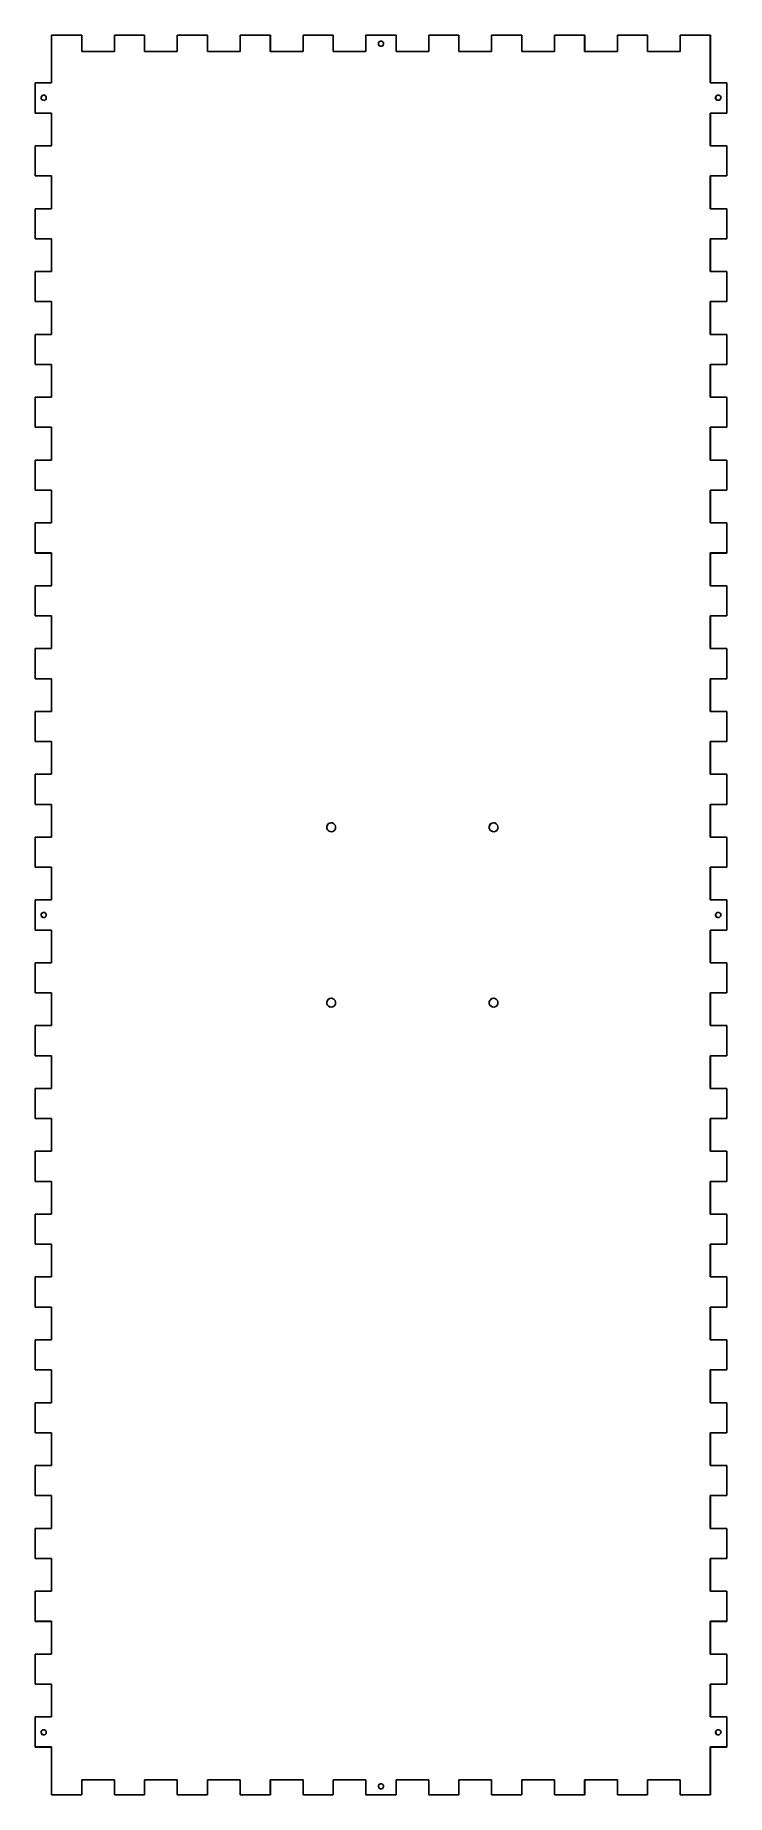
# Model space of a CAD drawing. Header units: millimetres. Extents: x -132 to 132, y -336 to 336.
import ezdxf

# ---------------------------------------------------------------- set-up
doc = ezdxf.new("R2010")
doc.units = ezdxf.units.MM
doc.layers.add('Shape2DView003', color=7, linetype='CONTINUOUS')

msp = doc.modelspace()

# ---------------------------------------------------------------- linework, layer by layer
at = {"layer": 'Shape2DView003'}
for p, q in [((-125.79, 317.76), (-125.79, 336.01)), ((-114.29, 336.01), (-125.79, 336.01)), ((-114.29, 336.01), (-114.25, 336)), ((-114.29, 336.01), (-114.29, 329.76)), ((-101.79, 329.76), (-101.79, 336.01)), ((-90.29, 336.01), (-101.79, 336.01)), ((-90.29, 336.01), (-90.25, 336)), ((-90.29, 336.01), (-90.29, 329.76)), ((-77.79, 329.76), (-77.79, 336.01)), ((-66.29, 336.01), (-77.79, 336.01)), ((-66.29, 336.01), (-66.25, 336)), ((-66.29, 336.01), (-66.29, 329.76)), ((-53.79, 329.76), (-53.79, 336.01)), ((-42.29, 336.01), (-53.79, 336.01)), ((-42.29, 336.01), (-42.25, 336)), ((-42.29, 336.01), (-42.29, 329.76)), ((-29.79, 329.76), (-29.79, 336.01)), ((-18.29, 336.01), (-29.79, 336.01)), ((-18.29, 336.01), (-18.25, 336)), ((-18.29, 336.01), (-18.29, 329.76)), ((-5.79, 329.76), (-5.79, 336.01)), ((5.71, 336.01), (-5.79, 336.01)), ((5.71, 336.01), (5.75, 336)), ((5.71, 336.01), (5.71, 329.76)), ((18.21, 329.76), (18.21, 336.01)), ((29.71, 336.01), (18.21, 336.01)), ((29.71, 336.01), (29.75, 336)), ((29.71, 336.01), (29.71, 329.76)), ((42.21, 329.76), (42.21, 336.01)), ((53.71, 336.01), (42.21, 336.01)), ((53.71, 336.01), (53.75, 336)), ((53.71, 336.01), (53.71, 329.76)), ((66.21, 329.76), (66.21, 336.01)), ((77.71, 336.01), (66.21, 336.01)), ((77.71, 336.01), (77.75, 336)), ((77.71, 336.01), (77.71, 329.76)), ((90.21, 329.76), (90.21, 336.01)), ((101.71, 336.01), (90.21, 336.01)), ((101.71, 336.01), (101.75, 336)), ((101.71, 336.01), (101.71, 329.76)), ((114.21, 329.76), (114.21, 336.01)), ((125.71, 336.01), (114.21, 336.01)), ((125.71, 336.01), (125.75, 336)), ((125.71, 336.01), (125.71, 317.76)), ((-114.29, 329.76), (-101.79, 329.76)), ((-114.25, 336), (-114.25, 329.76)), ((-90.29, 329.76), (-77.79, 329.76)), ((-90.25, 336), (-90.25, 329.76)), ((-66.29, 329.76), (-53.79, 329.76)), ((-66.25, 336), (-66.25, 329.76)), ((-42.29, 329.76), (-29.79, 329.76)), ((-42.25, 336), (-42.25, 329.76)), ((-18.29, 329.76), (-5.79, 329.76)), ((-18.25, 336), (-18.25, 329.76)), ((5.71, 329.76), (18.21, 329.76)), ((5.75, 336), (5.75, 329.76)), ((29.71, 329.76), (42.21, 329.76)), ((29.75, 336), (29.75, 329.76)), ((53.71, 329.76), (66.21, 329.76)), ((53.75, 336), (53.75, 329.76)), ((77.71, 329.76), (90.21, 329.76)), ((77.75, 336), (77.75, 329.76)), ((101.71, 329.76), (114.21, 329.76)), ((101.75, 336), (101.75, 329.76)), ((125.75, 336), (125.75, 317.76)), ((-132.04, 317.76), (-132.04, 306.26)), ((-132.04, 317.76), (-125.79, 317.76)), ((125.71, 317.76), (131.96, 317.76)), ((131.96, 317.76), (132, 317.75)), ((131.96, 306.26), (131.96, 317.76)), ((132, 306.25), (132, 317.75)), ((-125.79, 306.26), (-132.04, 306.26)), ((-132.04, 306.26), (-132, 306.25)), ((-125.79, 306.25), (-132, 306.25)), ((-125.79, 293.76), (-125.79, 306.26)), ((131.96, 306.26), (125.71, 306.26)), ((125.71, 306.26), (125.75, 306.25)), ((125.71, 306.26), (125.71, 293.76)), ((132, 306.25), (125.75, 306.25)), ((125.75, 306.25), (125.75, 293.76)), ((131.96, 306.26), (132, 306.25)), ((-132.04, 293.76), (-132.04, 282.26)), ((-132.04, 293.76), (-125.79, 293.76)), ((125.71, 293.76), (131.96, 293.76)), ((131.96, 293.76), (132, 293.75)), ((131.96, 282.26), (131.96, 293.76)), ((132, 282.25), (132, 293.75)), ((-125.79, 282.26), (-132.04, 282.26)), ((-132.04, 282.26), (-132, 282.25)), ((-125.79, 282.25), (-132, 282.25)), ((-125.79, 269.76), (-125.79, 282.26)), ((131.96, 282.26), (125.71, 282.26)), ((125.71, 282.26), (125.75, 282.25)), ((125.71, 282.26), (125.71, 269.76)), ((132, 282.25), (125.75, 282.25)), ((125.75, 282.25), (125.75, 269.76)), ((131.96, 282.26), (132, 282.25)), ((-132.04, 269.76), (-132.04, 258.26)), ((-132.04, 269.76), (-125.79, 269.76)), ((125.71, 269.76), (131.96, 269.76)), ((131.96, 269.76), (132, 269.75)), ((131.96, 258.26), (131.96, 269.76)), ((132, 258.25), (132, 269.75)), ((-125.79, 258.26), (-132.04, 258.26)), ((-132.04, 258.26), (-132, 258.25)), ((-125.79, 258.25), (-132, 258.25)), ((-125.79, 245.76), (-125.79, 258.26)), ((131.96, 258.26), (125.71, 258.26)), ((125.71, 258.26), (125.75, 258.25)), ((125.71, 258.26), (125.71, 245.76)), ((132, 258.25), (125.75, 258.25)), ((125.75, 258.25), (125.75, 245.76)), ((131.96, 258.26), (132, 258.25)), ((-132.04, 245.76), (-132.04, 234.26)), ((-132.04, 245.76), (-125.79, 245.76)), ((125.71, 245.76), (131.96, 245.76)), ((131.96, 245.76), (132, 245.75)), ((131.96, 234.26), (131.96, 245.76)), ((132, 234.25), (132, 245.75)), ((-125.79, 234.26), (-132.04, 234.26)), ((-132.04, 234.26), (-132, 234.25)), ((-125.79, 234.25), (-132, 234.25)), ((-125.79, 221.76), (-125.79, 234.26)), ((131.96, 234.26), (125.71, 234.26)), ((125.71, 234.26), (125.75, 234.25)), ((125.71, 234.26), (125.71, 221.76)), ((132, 234.25), (125.75, 234.25)), ((125.75, 234.25), (125.75, 221.76)), ((131.96, 234.26), (132, 234.25)), ((-132.04, 221.76), (-132.04, 210.26)), ((-132.04, 221.76), (-125.79, 221.76)), ((125.71, 221.76), (131.96, 221.76)), ((131.96, 221.76), (132, 221.75)), ((131.96, 210.26), (131.96, 221.76)), ((132, 210.25), (132, 221.75)), ((-125.79, 210.26), (-132.04, 210.26)), ((-132.04, 210.26), (-132, 210.25)), ((-125.79, 210.25), (-132, 210.25)), ((-125.79, 197.76), (-125.79, 210.26)), ((131.96, 210.26), (125.71, 210.26)), ((125.71, 210.26), (125.75, 210.25)), ((125.71, 210.26), (125.71, 197.76)), ((132, 210.25), (125.75, 210.25)), ((125.75, 210.25), (125.75, 197.76)), ((131.96, 210.26), (132, 210.25)), ((-132.04, 197.76), (-132.04, 186.26)), ((-132.04, 197.76), (-125.79, 197.76)), ((125.71, 197.76), (131.96, 197.76)), ((131.96, 197.76), (132, 197.75)), ((131.96, 186.26), (131.96, 197.76)), ((132, 186.25), (132, 197.75)), ((-125.79, 186.26), (-132.04, 186.26)), ((-132.04, 186.26), (-132, 186.25)), ((-125.79, 186.25), (-132, 186.25)), ((-125.79, 173.76), (-125.79, 186.26)), ((131.96, 186.26), (125.71, 186.26)), ((125.71, 186.26), (125.75, 186.25)), ((125.71, 186.26), (125.71, 173.76)), ((132, 186.25), (125.75, 186.25)), ((125.75, 186.25), (125.75, 173.76)), ((131.96, 186.26), (132, 186.25)), ((-132.04, 173.76), (-132.04, 162.26)), ((-132.04, 173.76), (-125.79, 173.76)), ((125.71, 173.76), (131.96, 173.76)), ((131.96, 173.76), (132, 173.75)), ((131.96, 162.26), (131.96, 173.76)), ((132, 162.25), (132, 173.75)), ((-125.79, 162.26), (-132.04, 162.26)), ((-132.04, 162.26), (-132, 162.25)), ((-125.79, 162.25), (-132, 162.25)), ((-125.79, 149.76), (-125.79, 162.26)), ((131.96, 162.26), (125.71, 162.26)), ((125.71, 162.26), (125.75, 162.25)), ((125.71, 162.26), (125.71, 149.76)), ((132, 162.25), (125.75, 162.25)), ((125.75, 162.25), (125.75, 149.76)), ((131.96, 162.26), (132, 162.25)), ((-132.04, 149.76), (-132.04, 138.26)), ((-132.04, 149.76), (-125.79, 149.76)), ((125.71, 149.76), (131.96, 149.76)), ((131.96, 149.76), (132, 149.75)), ((131.96, 138.26), (131.96, 149.76)), ((132, 138.25), (132, 149.75)), ((-125.79, 138.26), (-132.04, 138.26)), ((-132.04, 138.26), (-132, 138.25)), ((-125.79, 138.25), (-132, 138.25)), ((-125.79, 125.76), (-125.79, 138.26)), ((131.96, 138.26), (125.71, 138.26)), ((125.71, 138.26), (125.75, 138.25)), ((125.71, 138.26), (125.71, 125.76)), ((132, 138.25), (125.75, 138.25)), ((125.75, 138.25), (125.75, 125.76)), ((131.96, 138.26), (132, 138.25)), ((-132.04, 125.76), (-132.04, 114.26)), ((-132.04, 125.76), (-125.79, 125.76)), ((125.71, 125.76), (131.96, 125.76)), ((131.96, 125.76), (132, 125.75)), ((131.96, 114.26), (131.96, 125.76)), ((132, 114.25), (132, 125.75)), ((-125.79, 114.26), (-132.04, 114.26)), ((-132.04, 114.26), (-132, 114.25)), ((-125.79, 114.25), (-132, 114.25)), ((-125.79, 101.76), (-125.79, 114.26)), ((131.96, 114.26), (125.71, 114.26)), ((125.71, 114.26), (125.75, 114.25)), ((125.71, 114.26), (125.71, 101.76)), ((132, 114.25), (125.75, 114.25)), ((125.75, 114.25), (125.75, 101.76)), ((131.96, 114.26), (132, 114.25)), ((-132.04, 101.76), (-132.04, 90.26)), ((-132.04, 101.76), (-125.79, 101.76)), ((125.71, 101.76), (131.96, 101.76)), ((131.96, 101.76), (132, 101.75)), ((131.96, 90.26), (131.96, 101.76)), ((132, 90.25), (132, 101.75)), ((-125.79, 90.26), (-132.04, 90.26)), ((-132.04, 90.26), (-132, 90.25)), ((-125.79, 90.25), (-132, 90.25)), ((-125.79, 77.76), (-125.79, 90.26)), ((131.96, 90.26), (125.71, 90.26)), ((125.71, 90.26), (125.75, 90.25)), ((125.71, 90.26), (125.71, 77.76)), ((132, 90.25), (125.75, 90.25)), ((125.75, 90.25), (125.75, 77.76)), ((131.96, 90.26), (132, 90.25)), ((-132.04, 77.76), (-132.04, 66.26)), ((-132.04, 77.76), (-125.79, 77.76)), ((125.71, 77.76), (131.96, 77.76)), ((131.96, 77.76), (132, 77.75)), ((131.96, 66.26), (131.96, 77.76)), ((132, 66.25), (132, 77.75)), ((-125.79, 66.26), (-132.04, 66.26)), ((-132.04, 66.26), (-132, 66.25)), ((-125.79, 66.25), (-132, 66.25)), ((-125.79, 53.76), (-125.79, 66.26)), ((131.96, 66.26), (125.71, 66.26)), ((125.71, 66.26), (125.75, 66.25)), ((125.71, 66.26), (125.71, 53.76)), ((132, 66.25), (125.75, 66.25)), ((125.75, 66.25), (125.75, 53.76)), ((131.96, 66.26), (132, 66.25)), ((125.71, 53.76), (131.96, 53.76)), ((131.96, 53.76), (132, 53.75)), ((131.96, 42.26), (131.96, 53.76)), ((-132.04, 53.76), (-132.04, 42.26)), ((-132.04, 53.76), (-125.79, 53.76)), ((132, 42.25), (132, 53.75)), ((-125.79, 42.26), (-132.04, 42.26)), ((-132.04, 42.26), (-132, 42.25)), ((-125.79, 42.25), (-132, 42.25)), ((-125.79, 29.76), (-125.79, 42.26)), ((131.96, 42.26), (125.71, 42.26)), ((125.71, 42.26), (125.75, 42.25)), ((125.71, 42.26), (125.71, 29.76)), ((132, 42.25), (125.75, 42.25)), ((125.75, 42.25), (125.75, 29.76)), ((131.96, 42.26), (132, 42.25)), ((-19.01, 35.2), (-19.04, 35.21)), ((42.99, 35.2), (42.96, 35.21)), ((-132.04, 29.76), (-132.04, 18.26)), ((-132.04, 29.76), (-125.79, 29.76)), ((125.71, 29.76), (131.96, 29.76)), ((131.96, 29.76), (132, 29.75)), ((131.96, 18.26), (131.96, 29.76)), ((132, 18.25), (132, 29.75)), ((-125.79, 18.26), (-132.04, 18.26)), ((-132.04, 18.26), (-132, 18.25)), ((-125.79, 18.25), (-132, 18.25)), ((-125.79, 5.76), (-125.79, 18.26)), ((131.96, 18.26), (125.71, 18.26)), ((125.71, 18.26), (125.75, 18.25)), ((125.71, 18.26), (125.71, 5.76)), ((132, 18.25), (125.75, 18.25)), ((125.75, 18.25), (125.75, 5.76)), ((131.96, 18.26), (132, 18.25)), ((-132.04, 5.76), (-132.04, -5.74)), ((-132.04, 5.76), (-125.79, 5.76)), ((125.71, 5.76), (131.96, 5.76)), ((131.96, 5.76), (132, 5.75)), ((131.96, -5.74), (131.96, 5.76)), ((132, -5.75), (132, 5.75)), ((-125.79, -5.74), (-132.04, -5.74)), ((-132.04, -5.74), (-132, -5.75)), ((-125.79, -5.75), (-132, -5.75)), ((-125.79, -18.24), (-125.79, -5.74)), ((131.96, -5.74), (125.71, -5.74)), ((125.71, -5.74), (125.75, -5.75)), ((125.71, -5.74), (125.71, -18.24)), ((132, -5.75), (125.75, -5.75)), ((125.75, -5.75), (125.75, -18.24)), ((131.96, -5.74), (132, -5.75)), ((-132.04, -18.24), (-132.04, -29.74)), ((-132.04, -18.24), (-125.79, -18.24)), ((125.71, -18.24), (131.96, -18.24)), ((131.96, -18.24), (132, -18.25)), ((131.96, -29.74), (131.96, -18.24)), ((132, -29.75), (132, -18.25)), ((-125.79, -29.74), (-132.04, -29.74)), ((-132.04, -29.74), (-132, -29.75)), ((-125.79, -29.75), (-132, -29.75)), ((-125.79, -42.24), (-125.79, -29.74)), ((-19.01, -31.8), (-19.04, -31.79)), ((42.99, -31.8), (42.96, -31.79)), ((131.96, -29.74), (125.71, -29.74)), ((125.71, -29.74), (125.75, -29.75)), ((125.71, -29.74), (125.71, -42.24)), ((132, -29.75), (125.75, -29.75)), ((125.75, -29.75), (125.75, -42.24)), ((131.96, -29.74), (132, -29.75)), ((-132.04, -42.24), (-132.04, -53.74)), ((-132.04, -42.24), (-125.79, -42.24)), ((125.71, -42.24), (131.96, -42.24)), ((131.96, -42.24), (132, -42.25)), ((131.96, -53.74), (131.96, -42.24)), ((132, -53.75), (132, -42.25)), ((-125.79, -53.74), (-132.04, -53.74)), ((-132.04, -53.74), (-132, -53.75)), ((-125.79, -53.75), (-132, -53.75)), ((-125.79, -66.24), (-125.79, -53.74)), ((131.96, -53.74), (125.71, -53.74)), ((125.71, -53.74), (125.75, -53.75)), ((125.71, -53.74), (125.71, -66.24)), ((132, -53.75), (125.75, -53.75)), ((125.75, -53.75), (125.75, -66.24)), ((131.96, -53.74), (132, -53.75)), ((-132.04, -66.24), (-132.04, -77.74)), ((-132.04, -66.24), (-125.79, -66.24)), ((125.71, -66.24), (131.96, -66.24)), ((131.96, -66.24), (132, -66.25)), ((131.96, -77.74), (131.96, -66.24)), ((132, -77.75), (132, -66.25)), ((-125.79, -77.74), (-132.04, -77.74)), ((-132.04, -77.74), (-132, -77.75)), ((-125.79, -77.75), (-132, -77.75)), ((-125.79, -90.24), (-125.79, -77.74)), ((131.96, -77.74), (125.71, -77.74)), ((125.71, -77.74), (125.75, -77.75)), ((125.71, -77.74), (125.71, -90.24)), ((132, -77.75), (125.75, -77.75)), ((125.75, -77.75), (125.75, -90.24)), ((131.96, -77.74), (132, -77.75)), ((-132.04, -90.24), (-132.04, -101.74)), ((-132.04, -90.24), (-125.79, -90.24)), ((125.71, -90.24), (131.96, -90.24)), ((131.96, -90.24), (132, -90.25)), ((131.96, -101.74), (131.96, -90.24)), ((132, -101.75), (132, -90.25)), ((-125.79, -101.74), (-132.04, -101.74)), ((-132.04, -101.74), (-132, -101.75)), ((-125.79, -101.75), (-132, -101.75)), ((-125.79, -114.24), (-125.79, -101.74)), ((131.96, -101.74), (125.71, -101.74)), ((125.71, -101.74), (125.75, -101.75)), ((125.71, -101.74), (125.71, -114.24)), ((132, -101.75), (125.75, -101.75)), ((125.75, -101.75), (125.75, -114.24)), ((131.96, -101.74), (132, -101.75)), ((-132.04, -114.24), (-132.04, -125.74)), ((-132.04, -114.24), (-125.79, -114.24)), ((125.71, -114.24), (131.96, -114.24)), ((131.96, -114.24), (132, -114.25)), ((131.96, -125.74), (131.96, -114.24)), ((132, -125.75), (132, -114.25)), ((-125.79, -125.74), (-132.04, -125.74)), ((-132.04, -125.74), (-132, -125.75)), ((-125.79, -125.75), (-132, -125.75)), ((-125.79, -138.24), (-125.79, -125.74)), ((131.96, -125.74), (125.71, -125.74)), ((125.71, -125.74), (125.75, -125.75)), ((125.71, -125.74), (125.71, -138.24)), ((132, -125.75), (125.75, -125.75)), ((125.75, -125.75), (125.75, -138.24)), ((131.96, -125.74), (132, -125.75)), ((-132.04, -138.24), (-132.04, -149.74)), ((-132.04, -138.24), (-125.79, -138.24)), ((125.71, -138.24), (131.96, -138.24)), ((131.96, -138.24), (132, -138.25)), ((131.96, -149.74), (131.96, -138.24)), ((132, -149.75), (132, -138.25)), ((-125.79, -149.74), (-132.04, -149.74)), ((-132.04, -149.74), (-132, -149.75)), ((-125.79, -149.75), (-132, -149.75)), ((-125.79, -162.24), (-125.79, -149.74)), ((131.96, -149.74), (125.71, -149.74)), ((125.71, -149.74), (125.75, -149.75)), ((125.71, -149.74), (125.71, -162.24)), ((132, -149.75), (125.75, -149.75)), ((125.75, -149.75), (125.75, -162.24)), ((131.96, -149.74), (132, -149.75)), ((-132.04, -162.24), (-132.04, -173.74)), ((-132.04, -162.24), (-125.79, -162.24)), ((125.71, -162.24), (131.96, -162.24)), ((131.96, -162.24), (132, -162.25)), ((131.96, -173.74), (131.96, -162.24)), ((132, -173.75), (132, -162.25)), ((-125.79, -173.74), (-132.04, -173.74)), ((-132.04, -173.74), (-132, -173.75)), ((-125.79, -173.75), (-132, -173.75)), ((-125.79, -186.24), (-125.79, -173.74)), ((131.96, -173.74), (125.71, -173.74)), ((125.71, -173.74), (125.75, -173.75)), ((125.71, -173.74), (125.71, -186.24)), ((132, -173.75), (125.75, -173.75)), ((125.75, -173.75), (125.75, -186.24)), ((131.96, -173.74), (132, -173.75)), ((-132.04, -186.24), (-132.04, -197.74)), ((-132.04, -186.24), (-125.79, -186.24)), ((125.71, -186.24), (131.96, -186.24)), ((131.96, -186.24), (132, -186.25)), ((131.96, -197.74), (131.96, -186.24)), ((132, -197.75), (132, -186.25)), ((-125.79, -197.74), (-132.04, -197.74)), ((-132.04, -197.74), (-132, -197.75)), ((-125.79, -197.75), (-132, -197.75)), ((-125.79, -210.24), (-125.79, -197.74)), ((131.96, -197.74), (125.71, -197.74)), ((125.71, -197.74), (125.75, -197.75)), ((125.71, -197.74), (125.71, -210.24)), ((132, -197.75), (125.75, -197.75)), ((125.75, -197.75), (125.75, -210.24)), ((131.96, -197.74), (132, -197.75)), ((-132.04, -210.24), (-132.04, -221.74)), ((-132.04, -210.24), (-125.79, -210.24)), ((125.71, -210.24), (131.96, -210.24)), ((131.96, -210.24), (132, -210.25)), ((131.96, -221.74), (131.96, -210.24)), ((132, -221.75), (132, -210.25)), ((-125.79, -221.74), (-132.04, -221.74)), ((-132.04, -221.74), (-132, -221.75)), ((-125.79, -221.75), (-132, -221.75)), ((-125.79, -234.24), (-125.79, -221.74)), ((131.96, -221.74), (125.71, -221.74)), ((125.71, -221.74), (125.75, -221.75)), ((125.71, -221.74), (125.71, -234.24)), ((132, -221.75), (125.75, -221.75)), ((125.75, -221.75), (125.75, -234.24)), ((131.96, -221.74), (132, -221.75)), ((-132.04, -234.24), (-132.04, -245.74)), ((-132.04, -234.24), (-125.79, -234.24)), ((125.71, -234.24), (131.96, -234.24)), ((131.96, -234.24), (132, -234.25)), ((131.96, -245.74), (131.96, -234.24)), ((132, -245.75), (132, -234.25)), ((-125.79, -245.74), (-132.04, -245.74)), ((-132.04, -245.74), (-132, -245.75)), ((-125.79, -245.75), (-132, -245.75)), ((-125.79, -258.24), (-125.79, -245.74)), ((131.96, -245.74), (125.71, -245.74)), ((125.71, -245.74), (125.75, -245.75)), ((125.71, -245.74), (125.71, -258.24)), ((132, -245.75), (125.75, -245.75)), ((125.75, -245.75), (125.75, -258.24)), ((131.96, -245.74), (132, -245.75)), ((-132.04, -258.24), (-132.04, -269.74)), ((-132.04, -258.24), (-125.79, -258.24)), ((125.71, -258.24), (131.96, -258.24)), ((131.96, -258.24), (132, -258.25)), ((131.96, -269.74), (131.96, -258.24)), ((132, -269.75), (132, -258.25)), ((-125.79, -269.74), (-132.04, -269.74)), ((-132.04, -269.74), (-132, -269.75)), ((-125.79, -269.75), (-132, -269.75)), ((-125.79, -282.24), (-125.79, -269.74)), ((131.96, -269.74), (125.71, -269.74)), ((125.71, -269.74), (125.75, -269.75)), ((125.71, -269.74), (125.71, -282.24)), ((132, -269.75), (125.75, -269.75)), ((125.75, -269.75), (125.75, -282.24)), ((131.96, -269.74), (132, -269.75)), ((-132.04, -282.24), (-132.04, -293.74)), ((-132.04, -282.24), (-125.79, -282.24)), ((125.71, -282.24), (131.96, -282.24)), ((131.96, -282.24), (132, -282.25)), ((131.96, -293.74), (131.96, -282.24)), ((132, -293.75), (132, -282.25)), ((-125.79, -293.74), (-132.04, -293.74)), ((-132.04, -293.74), (-132, -293.75)), ((-125.79, -293.75), (-132, -293.75)), ((-125.79, -306.24), (-125.79, -293.74)), ((131.96, -293.74), (125.71, -293.74)), ((125.71, -293.74), (125.75, -293.75)), ((125.71, -293.74), (125.71, -306.24)), ((132, -293.75), (125.75, -293.75)), ((125.75, -293.75), (125.75, -306.24)), ((131.96, -293.74), (132, -293.75)), ((-132.04, -306.24), (-132.04, -317.74)), ((-132.04, -306.24), (-125.79, -306.24)), ((125.71, -306.24), (131.96, -306.24)), ((131.96, -306.24), (132, -306.25)), ((131.96, -317.74), (131.96, -306.24)), ((132, -317.75), (132, -306.25)), ((-125.79, -317.74), (-132.04, -317.74)), ((-132.04, -317.74), (-132, -317.75)), ((-125.79, -317.75), (-132, -317.75)), ((-125.79, -335.99), (-125.79, -317.74)), ((131.96, -317.74), (125.71, -317.74)), ((125.71, -317.74), (125.75, -317.75)), ((125.71, -317.74), (125.71, -335.99)), ((132, -317.75), (125.75, -317.75)), ((125.75, -317.75), (125.75, -336)), ((131.96, -317.74), (132, -317.75)), ((-125.79, -335.99), (-114.29, -335.99)), ((-125.79, -335.99), (-125.75, -336)), ((-125.75, -336), (-114.25, -336)), ((-101.79, -330.24), (-114.29, -330.24)), ((-114.29, -330.24), (-114.25, -330.25)), ((-114.29, -330.24), (-114.29, -335.99)), ((-114.25, -336), (-114.29, -335.99)), ((-101.79, -330.25), (-114.25, -330.25)), ((-114.25, -330.25), (-114.25, -336)), ((-101.79, -335.99), (-101.79, -330.24)), ((-101.79, -335.99), (-90.29, -335.99)), ((-101.79, -335.99), (-101.75, -336)), ((-101.75, -336), (-90.25, -336)), ((-77.79, -330.24), (-90.29, -330.24)), ((-90.29, -330.24), (-90.25, -330.25)), ((-90.29, -330.24), (-90.29, -335.99)), ((-90.25, -336), (-90.29, -335.99)), ((-77.79, -330.25), (-90.25, -330.25)), ((-90.25, -330.25), (-90.25, -336)), ((-77.79, -335.99), (-77.79, -330.24)), ((-77.79, -335.99), (-66.29, -335.99)), ((-77.79, -335.99), (-77.75, -336)), ((-77.75, -336), (-66.25, -336)), ((-53.79, -330.24), (-66.29, -330.24)), ((-66.29, -330.24), (-66.25, -330.25)), ((-66.29, -330.24), (-66.29, -335.99)), ((-66.25, -336), (-66.29, -335.99)), ((-53.79, -330.25), (-66.25, -330.25)), ((-66.25, -330.25), (-66.25, -336)), ((-53.79, -335.99), (-53.79, -330.24)), ((-53.79, -335.99), (-42.29, -335.99)), ((-53.79, -335.99), (-53.75, -336)), ((-53.75, -336), (-42.25, -336)), ((-29.79, -330.24), (-42.29, -330.24)), ((-42.29, -330.24), (-42.25, -330.25)), ((-42.29, -330.24), (-42.29, -335.99)), ((-42.25, -336), (-42.29, -335.99)), ((-29.79, -330.25), (-42.25, -330.25)), ((-42.25, -330.25), (-42.25, -336)), ((-29.79, -335.99), (-29.79, -330.24)), ((-29.79, -335.99), (-18.29, -335.99)), ((-29.79, -335.99), (-29.75, -336)), ((-29.75, -336), (-18.25, -336)), ((-5.79, -330.24), (-18.29, -330.24)), ((-18.29, -330.24), (-18.25, -330.25)), ((-18.29, -330.24), (-18.29, -335.99)), ((-18.25, -336), (-18.29, -335.99)), ((-5.79, -330.25), (-18.25, -330.25)), ((-18.25, -330.25), (-18.25, -336)), ((-5.79, -335.99), (-5.79, -330.24)), ((-5.79, -335.99), (5.71, -335.99)), ((-5.79, -335.99), (-5.75, -336)), ((-5.75, -336), (5.75, -336)), ((18.21, -330.24), (5.71, -330.24)), ((5.71, -330.24), (5.75, -330.25)), ((5.71, -330.24), (5.71, -335.99)), ((5.75, -336), (5.71, -335.99)), ((18.21, -330.25), (5.75, -330.25)), ((5.75, -330.25), (5.75, -336)), ((18.21, -335.99), (18.21, -330.24)), ((18.21, -335.99), (29.71, -335.99)), ((18.21, -335.99), (18.25, -336)), ((18.25, -336), (29.75, -336)), ((42.21, -330.24), (29.71, -330.24)), ((29.71, -330.24), (29.75, -330.25)), ((29.71, -330.24), (29.71, -335.99)), ((29.75, -336), (29.71, -335.99)), ((42.21, -330.25), (29.75, -330.25)), ((29.75, -330.25), (29.75, -336)), ((42.21, -335.99), (42.21, -330.24)), ((42.21, -335.99), (53.71, -335.99)), ((42.21, -335.99), (42.25, -336)), ((42.25, -336), (53.75, -336)), ((66.21, -330.24), (53.71, -330.24)), ((53.71, -330.24), (53.75, -330.25)), ((53.71, -330.24), (53.71, -335.99)), ((53.75, -336), (53.71, -335.99)), ((66.21, -330.25), (53.75, -330.25)), ((53.75, -330.25), (53.75, -336)), ((66.21, -335.99), (66.21, -330.24)), ((66.21, -335.99), (77.71, -335.99)), ((66.21, -335.99), (66.25, -336)), ((66.25, -336), (77.75, -336)), ((90.21, -330.24), (77.71, -330.24)), ((77.71, -330.24), (77.75, -330.25)), ((77.71, -330.24), (77.71, -335.99)), ((77.75, -336), (77.71, -335.99)), ((90.21, -330.25), (77.75, -330.25)), ((77.75, -330.25), (77.75, -336)), ((90.21, -335.99), (90.21, -330.24)), ((90.21, -335.99), (101.71, -335.99)), ((90.21, -335.99), (90.25, -336)), ((90.25, -336), (101.75, -336)), ((114.21, -330.24), (101.71, -330.24)), ((101.71, -330.24), (101.75, -330.25)), ((101.71, -330.24), (101.71, -335.99)), ((101.75, -336), (101.71, -335.99)), ((114.21, -330.25), (101.75, -330.25)), ((101.75, -330.25), (101.75, -336)), ((114.21, -335.99), (114.21, -330.24)), ((114.21, -335.99), (125.71, -335.99)), ((114.21, -335.99), (114.25, -336)), ((114.25, -336), (125.75, -336)), ((125.75, -336), (125.71, -335.99))]:
    msp.add_line(p, q, dxfattribs=at)
for centre, major_axis, start_param, end_param in [((0, 332.75), (-0.261, -0.965), -3.120129, -0.021463), ((-0.04, 332.76), (-0.261, -0.965), -3.141593, 0), ((-0.04, 332.76), (-0.261, -0.965), 0, -6.019347), ((-0.04, 332.76), (-0.261, -0.965), -6.019347, -3.141593), ((-128.75, 312.12), (-0.261, -0.965), -3.120129, -0.021463), ((-128.79, 312.13), (-0.261, -0.965), -3.141593, 0), ((-128.79, 312.13), (-0.261, -0.965), 0, -6.019347), ((-128.79, 312.13), (-0.261, -0.965), -6.019347, -3.141593), ((128.75, 312.13), (-0.261, -0.965), -3.120129, -0.021463), ((128.71, 312.14), (-0.261, -0.965), -3.141593, 0), ((128.71, 312.14), (-0.261, -0.965), 0, -6.019347), ((128.71, 312.14), (-0.261, -0.965), -6.019347, -3.141593), ((-19.04, 33.51), (0.44, 1.64), 0.263839, 3.141593), ((-19.01, 33.5), (-0.44, -1.64), -2.877754, -0.009153), ((-19.04, 33.51), (0.44, 1.64), 3.141593, 0), ((-19.04, 33.51), (0.44, 1.64), 0, 0.263839), ((-19.01, 33.5), (-0.44, -1.64), -3.13244, -2.877754), ((42.96, 33.51), (0.44, 1.64), 0.263839, 3.141593), ((42.99, 33.5), (-0.44, -1.64), -2.877754, -0.009153), ((42.96, 33.51), (0.44, 1.64), 3.141593, 0), ((42.96, 33.51), (0.44, 1.64), 0, 0.263839), ((42.99, 33.5), (-0.44, -1.64), -3.13244, -2.877754), ((-128.75, 0), (-0.261, -0.965), -3.120129, -0.021463), ((-128.79, 0.01), (-0.261, -0.965), -3.141593, 0), ((-128.79, 0.01), (-0.261, -0.965), -6.019347, -3.141593), ((128.75, 0), (-0.261, -0.965), -3.120129, -0.021463), ((128.71, 0.01), (-0.261, -0.965), -3.141593, 0), ((128.71, 0.01), (-0.261, -0.965), -6.019347, -3.141593), ((-128.79, 0.01), (-0.261, -0.965), 0, -6.019347), ((128.71, 0.01), (-0.261, -0.965), 0, -6.019347), ((-19.04, -33.49), (0.44, 1.64), 0.263839, 3.141593), ((-19.01, -33.5), (-0.44, -1.64), -2.877754, -0.009153), ((-19.04, -33.49), (0.44, 1.64), 3.141593, 0), ((-19.04, -33.49), (0.44, 1.64), 0, 0.263839), ((-19.01, -33.5), (-0.44, -1.64), -3.13244, -2.877754), ((42.96, -33.49), (0.44, 1.64), 0.263839, 3.141593), ((42.99, -33.5), (-0.44, -1.64), -2.877754, -0.009153), ((42.96, -33.49), (0.44, 1.64), 3.141593, 0), ((42.96, -33.49), (0.44, 1.64), 0, 0.263839), ((42.99, -33.5), (-0.44, -1.64), -3.13244, -2.877754), ((-128.75, -312.13), (-0.261, -0.965), -3.120129, -0.021463), ((-128.79, -312.11), (-0.261, -0.965), -3.141593, 0), ((-128.79, -312.11), (-0.261, -0.965), 0, -6.019347), ((-128.79, -312.11), (-0.261, -0.965), -6.019347, -3.141593), ((128.75, -312.12), (-0.261, -0.965), -3.120129, -0.021463), ((128.71, -312.11), (-0.261, -0.965), -3.141593, 0), ((128.71, -312.11), (-0.261, -0.965), 0, -6.019347), ((128.71, -312.11), (-0.261, -0.965), -6.019347, -3.141593), ((0, -332.75), (-0.261, -0.965), -3.120129, -0.021463), ((-0.04, -332.74), (-0.261, -0.965), -3.141593, 0), ((-0.04, -332.74), (-0.261, -0.965), 0, -6.019347), ((-0.04, -332.74), (-0.261, -0.965), -6.019347, -3.141593)]:
    msp.add_ellipse(centre, major_axis=major_axis, ratio=0.999974, start_param=start_param, end_param=end_param, dxfattribs=at)

doc.saveas('drawing.dxf')
